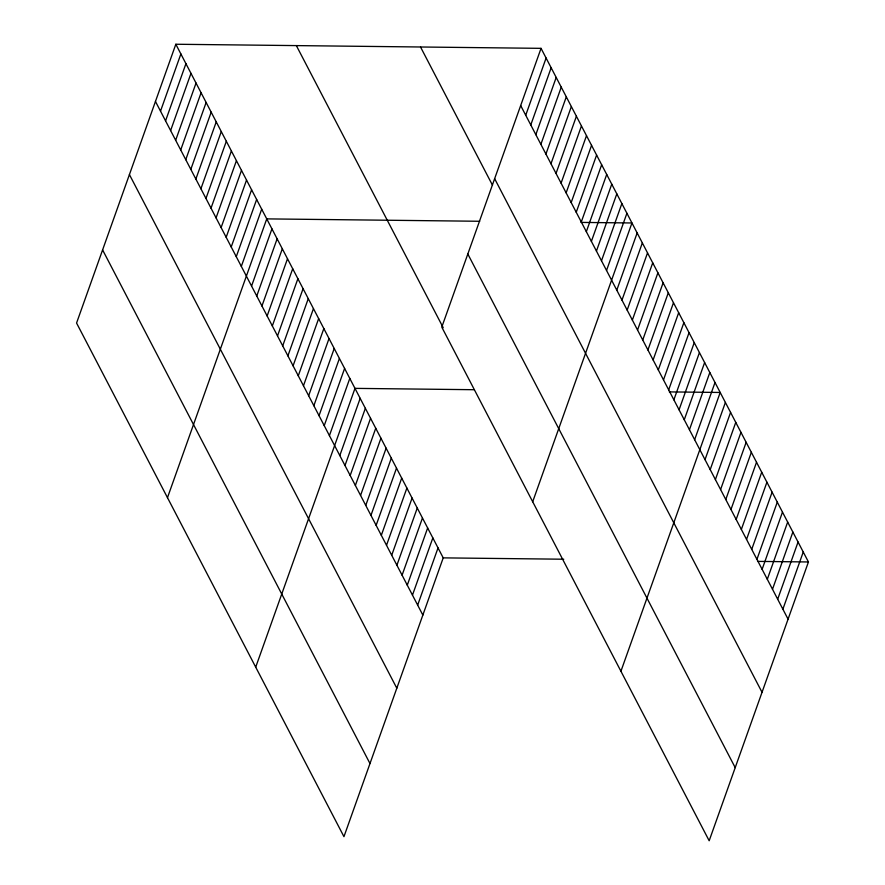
<?xml version="1.0" encoding="UTF-8"?>
<svg xmlns="http://www.w3.org/2000/svg" width="885" height="885" viewBox="0 0 885 885"><rect width="100%" height="100%" fill="white"/><g stroke="black" fill="none" stroke-linecap="round" stroke-linejoin="round"><path stroke-width="1.33" d="M175.827 44.25L76.564 323.036L343.955 836.657L443.219 557.871L175.827 44.25L541.045 48.343L808.436 561.964L709.173 840.75L441.781 327.129L541.045 48.343M160.517 111.156L180.883 53.952M165.561 120.858L185.939 63.654M170.617 130.56L190.983 73.355M175.661 140.261L196.039 83.057M180.717 149.963L201.083 92.759M185.761 159.665L206.139 102.461M190.817 169.367L211.183 112.163M195.862 179.069L216.239 121.864M200.917 188.77L221.283 131.566M205.973 198.472L226.339 141.268M211.017 208.174L231.394 150.97M216.073 217.876L236.439 160.672M221.117 227.578L241.494 170.374M226.173 237.28L246.539 180.075M231.217 246.981L251.594 189.777M236.273 256.683L256.639 199.479M241.328 266.385L261.695 209.181M167.475 497.669L266.75 218.883L479.703 221.272M251.561 286.065L271.938 228.85M256.75 296.033L277.127 238.817M261.949 306L282.315 248.796M267.137 315.967L287.503 258.763M272.326 325.945L292.703 268.73M277.514 335.913L297.891 278.698M282.702 345.88L303.079 288.676M287.902 355.847L308.268 298.643M293.09 365.826L313.456 308.611M298.278 375.793L318.655 318.578M303.466 385.76L323.844 328.556M308.655 395.728L329.032 338.524M313.854 405.706L334.22 348.491M319.042 415.673L339.409 358.469M324.231 425.641L344.608 368.437M329.419 435.619L349.796 378.404M255.71 667.157L354.985 388.371L474.161 389.71M339.807 455.554L360.173 398.35M344.995 465.521L365.361 408.317M350.183 475.499L370.561 418.284M355.372 485.467L375.749 428.251M360.56 495.434L380.937 438.23M365.759 505.401L386.125 448.197M370.948 515.38L391.314 458.165M376.136 525.347L396.513 468.132M525.723 115.249L546.1 58.045M381.324 535.314L401.702 478.11M530.779 124.951L551.156 67.747M386.513 545.282L406.89 488.077M535.834 134.653L556.2 77.449M391.712 555.26L412.078 498.045M540.879 144.355L561.256 87.15M396.9 565.227L417.266 508.023M545.934 154.056L566.3 96.852M402.089 575.195L422.466 517.99M550.979 163.758L571.356 106.554M407.277 585.173L427.654 527.958M556.034 173.46L576.4 116.256M412.465 595.14L432.842 537.925M561.079 183.162L581.456 125.958M417.665 605.108L438.031 547.903M566.135 192.864L586.501 135.659M571.19 202.565L591.556 145.361M576.235 212.267L596.612 155.063M581.29 221.969L601.656 164.765M586.335 231.671L606.712 174.467M591.39 241.373L611.756 184.168M596.435 251.075L616.812 193.87M601.49 260.776L621.856 203.572M606.535 270.478L626.912 213.274M532.693 501.762L631.956 222.976L581.08 222.4M616.779 290.158L637.156 232.943M621.967 300.126L642.344 242.91M627.166 310.093L647.532 252.889M632.355 320.06L652.721 262.856M637.543 330.039L657.909 272.823M642.731 340.006L663.108 282.791M647.92 349.973L668.297 292.769M653.119 359.941L673.485 302.736M658.307 369.919L678.673 312.704M663.496 379.886L683.862 322.671M668.684 389.854L689.061 332.649M673.872 399.821L694.249 342.617M679.072 409.799L699.438 352.584M684.26 419.767L704.626 362.562M689.448 429.734L709.814 372.53M694.636 439.712L715.014 382.497M620.927 671.25L720.202 392.464L669.314 391.9M705.024 459.647L725.39 402.443M710.212 469.614L730.579 412.41M715.401 479.593L735.767 422.377M720.589 489.56L740.966 432.345M725.777 499.527L746.155 442.323M730.977 509.494L751.343 452.29M736.165 519.473L756.531 462.258M741.353 529.44L761.719 472.225M746.542 539.408L766.919 482.203M751.73 549.375L772.107 492.171M756.929 559.353L777.295 502.138M762.118 569.32L782.484 512.116M767.306 579.288L787.672 522.084M772.494 589.266L792.871 532.051M777.683 599.233L798.06 542.018M782.882 609.201L803.248 551.997M443.219 557.871L563.745 559.22M757.549 561.389L808.436 561.964M520.679 105.547L788.07 619.168M494.638 178.67L762.029 692.291M420.53 46.993L492.502 185.242M467.811 254.006L735.203 767.627M296.353 45.6L443.208 327.693M155.461 101.454L422.853 615.075M129.42 174.577L396.812 688.198M102.594 249.913L369.985 763.534"/></g></svg>
